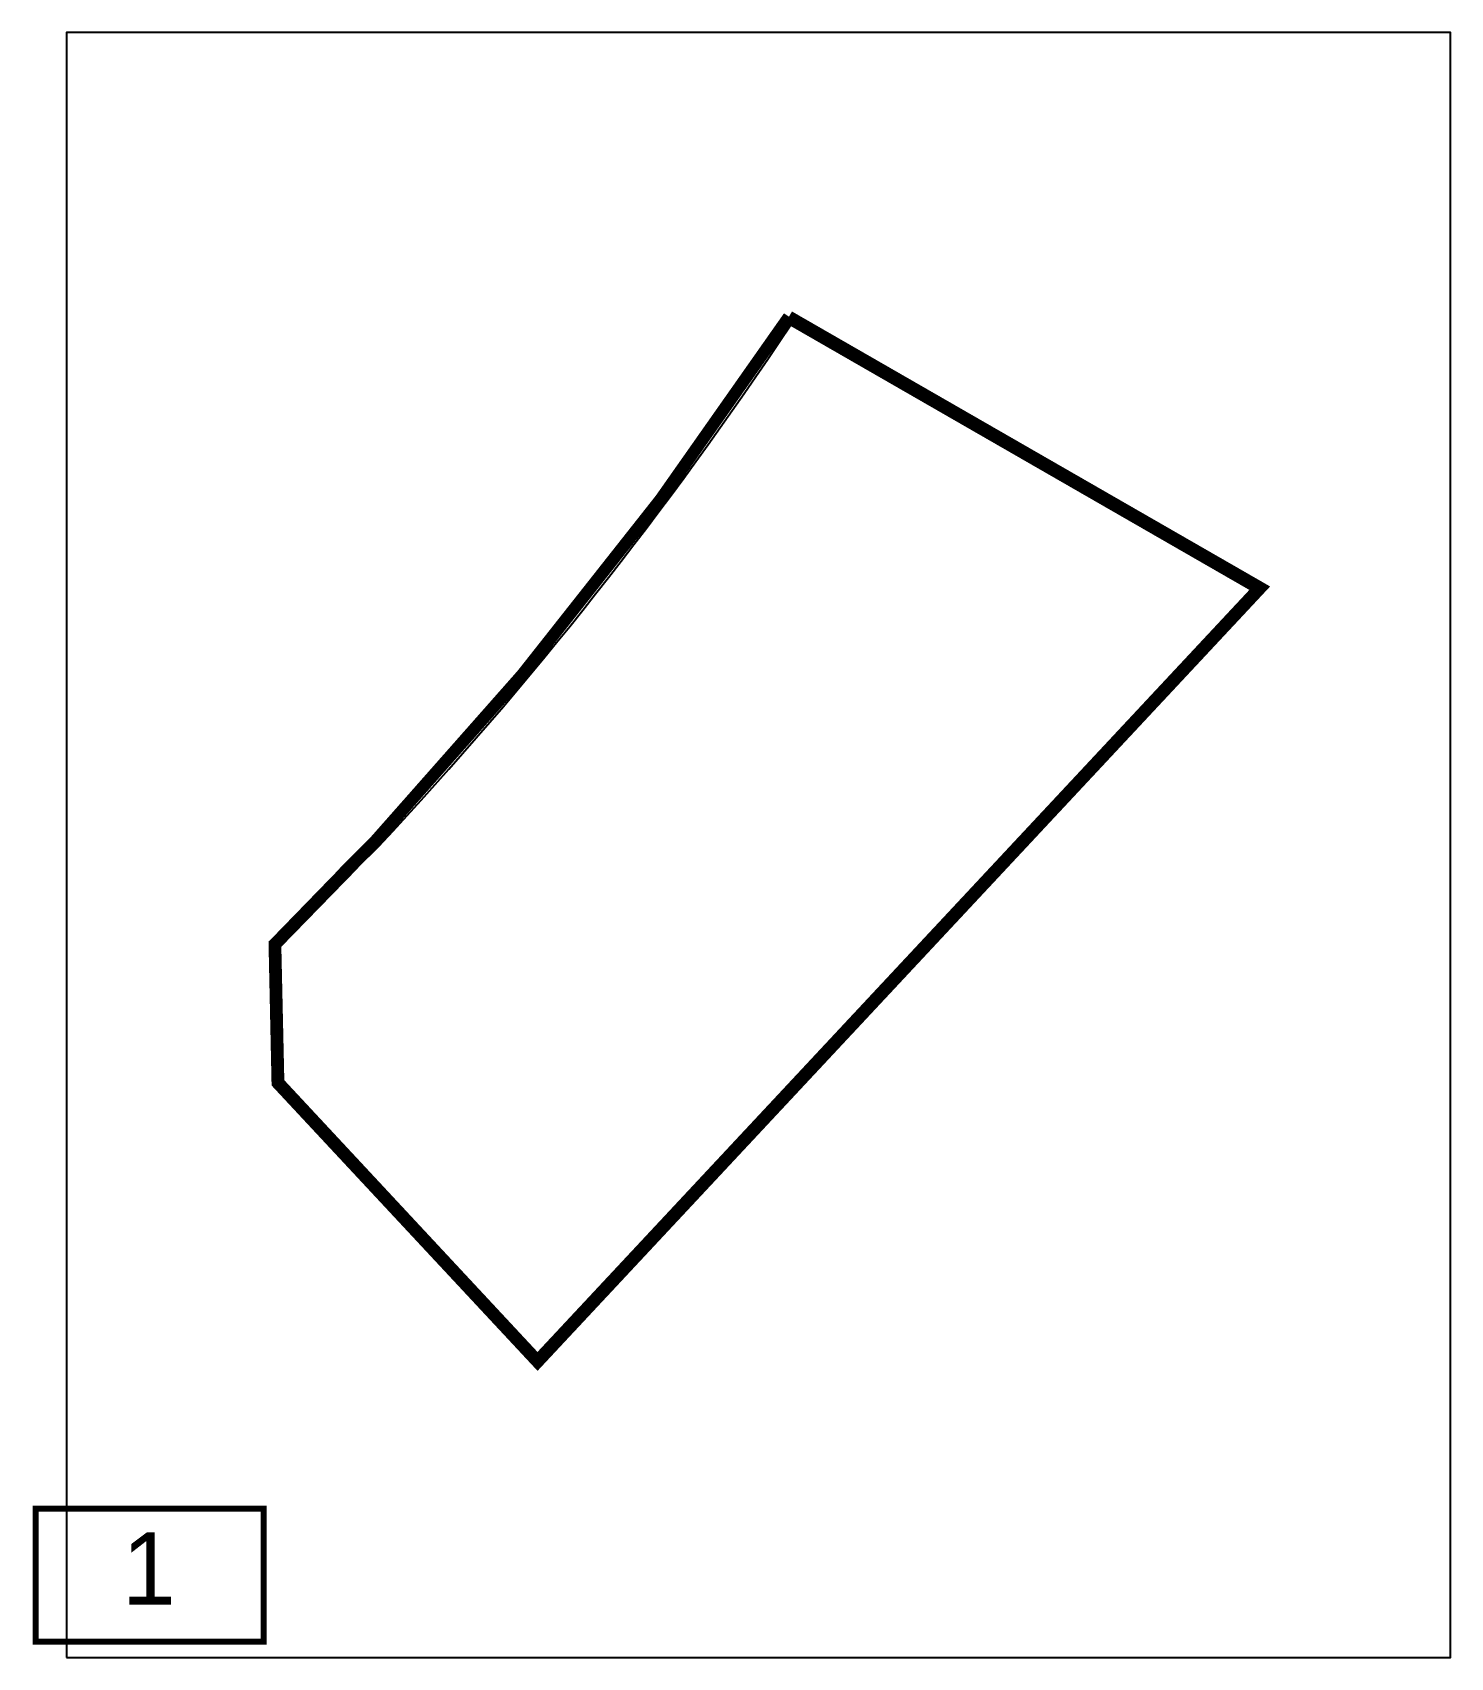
# Model space of a CAD drawing. Extents: x 220814 to 220872.9, y 631267.2 to 631334.7.
import ezdxf
from ezdxf.enums import TextEntityAlignment as Align

# ---------------------------------------------------------------- set-up
doc = ezdxf.new("R2010")
doc.units = 0
doc.header["$LTSCALE"] = 0.2
doc.layers.get('0').update_dxf_attribs({"linetype": 'CONTINUOUS'})
for name, color, linetype in [('hadpasa', 255, 'CONTINUOUS'), ('PGVUL1', 253, 'CONTINUOUS'), ('PGVUL2', 152, 'CONTINUOUS')]:
    doc.layers.add(name, color=color, linetype=linetype)
doc.styles.add('style1', font='hebtxt')

# ---------------------------------------------------------------- blocks, each defined once
blk = doc.blocks.new('hadpasa')
at = {"layer": 'hadpasa', "const_width": 0.25}
blk.add_lwpolyline([(-4.821, -2.883), (-4.821, 2.644), (4.655, 2.644), (4.655, -2.883)], close=True, dxfattribs=at)
at = {"style": 'style1'}
blk.add_attdef('PAGE', text='', height=3, dxfattribs=at).set_placement((-0.115, -1.336), align=Align.CENTER)
at = {"style": 'style1', "flags": 1}
for tag, p in [('SIZE', (-1.63, -4.267)), ('SCALE', (-1.595, -5.196)), ('PAGES', (-1.565, -6.311))]:
    blk.add_attdef(tag, p, '', height=0.75, dxfattribs=at)

msp = doc.modelspace()

# ---------------------------------------------------------------- linework, layer by layer
at = {"layer": 'hadpasa'}
msp.add_lwpolyline([(220815.392, 631267.237), (220872.892, 631267.237), (220872.892, 631334.737), (220815.392, 631334.737)], close=True, dxfattribs=at)
at = {"layer": 'PGVUL1'}
msp.add_lwpolyline([(220845.488, 631322.599), (220864.603, 631311.607), (220834.964, 631279.876), (220824.41, 631291.2), (220824.29, 631296.77), (220827.489, 631300.059), (220827.487, 631300.061), (220828.371, 631300.944, 0.041211)], format="xyb", close=True, dxfattribs=at)
at = {"layer": 'PGVUL2', "const_width": 0.5}
msp.add_lwpolyline([(220845.409, 631322.933), (220865.001, 631311.667), (220834.964, 631279.51), (220824.162, 631291.099), (220824.038, 631296.869), (220827.123, 631300.042), (220827.118, 631300.046), (220828.191, 631301.118, 0.041555)], format="xyb", close=True, dxfattribs=at)

# ---------------------------------------------------------------- block references
at = {"layer": 'hadpasa'}
msp.add_blockref('hadpasa', (220818.928, 631270.773), dxfattribs=at).add_auto_attribs({'PAGE': '1'})

doc.saveas('drawing.dxf')
